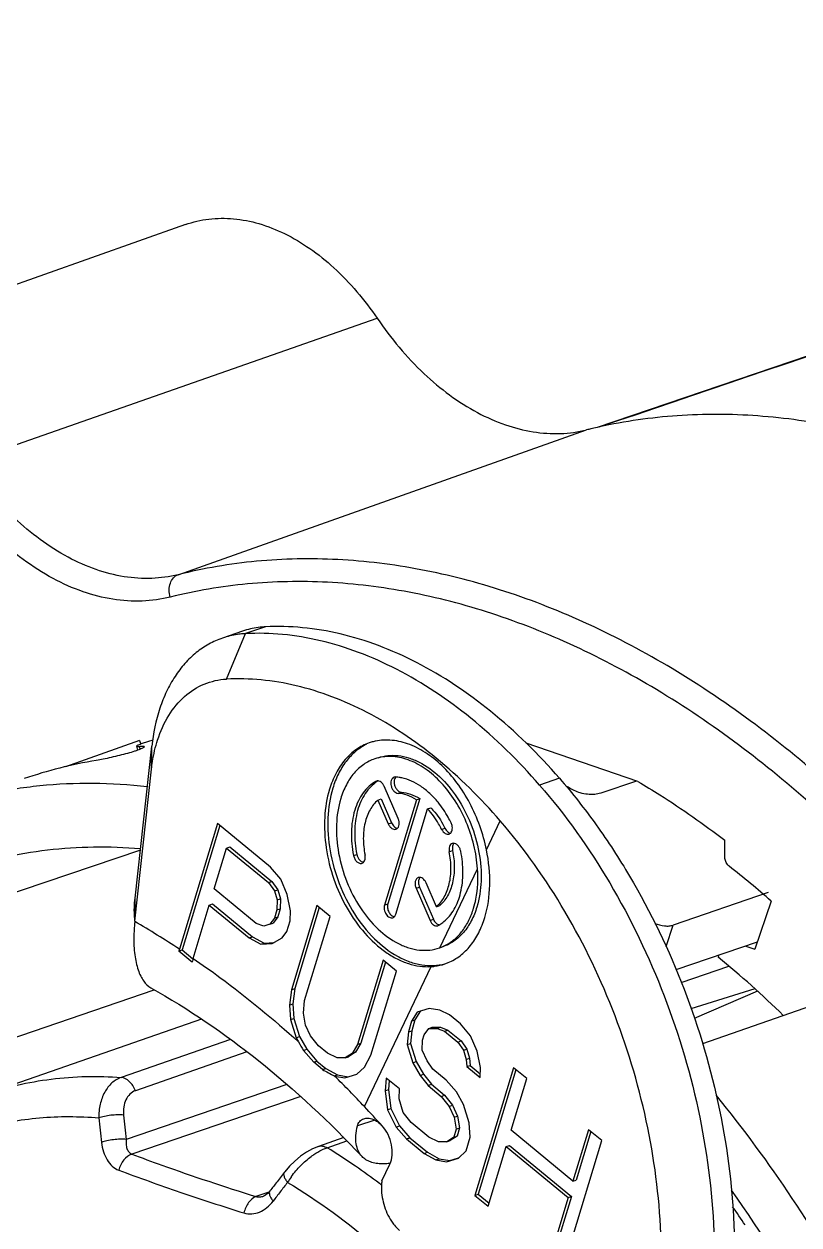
# Model space of a CAD drawing. Header units: millimetres. Extents: x 0 to 420, y -2 to 297.
# Drawn here: x 342.94 to 359.44, y 101.88 to 127.48 of the extents above; entities that cross this region are included whole.
import ezdxf

# ---------------------------------------------------------------- set-up
doc = ezdxf.new("R2010")
doc.units = ezdxf.units.MM
doc.header["$LTSCALE"] = 23.1
doc.layers.get('0').update_dxf_attribs({"linetype": 'CONTINUOUS'})
for name, color, linetype in [('AUSFORMSCHRAEGEN', 7, 'CONTINUOUS'), ('BEZUGSACHSEN', 7, 'CONTINUOUS'), ('RUNDUNGEN', 7, 'CONTINUOUS')]:
    doc.layers.add(name, color=color, linetype=linetype)

msp = doc.modelspace()

# ---------------------------------------------------------------- linework, layer by layer
at = {"color": 7, "linetype": 'CONTINUOUS'}
for p, q in [((347.58786, 114.53596), (347.1636, 114.39085)), ((345.30199, 108.84634), (345.6571, 112.08661)), ((345.29649, 108.35676), (345.6516, 111.59703)), ((345.28427, 108.56871), (345.28197, 108.431)), ((350.55855, 102.81748), (350.72832, 103.17495))]:
    msp.add_line(p, q, dxfattribs=at)
at = {"color": 9, "linetype": 'CONTINUOUS'}
for p, q in [((347.24857, 113.51555), (347.65331, 114.48475)), ((348.07757, 114.62986), (347.65331, 114.48475)), ((345.6516, 111.59703), (345.6571, 112.08661)), ((354.34213, 111.4015), (353.91787, 111.2564)), ((352.78785, 109.87467), (353.08189, 110.4938)), ((345.29649, 108.35676), (345.30199, 108.84634))]:
    msp.add_line(p, q, dxfattribs=at)
at = {"color": 3, "linetype": 'CONTINUOUS'}
for p, q in [((355.98502, 111.34293), (355.22299, 111.0823)), ((358.55956, 106.86371), (357.21456, 106.2787))]:
    msp.add_line(p, q, dxfattribs=at)
for centre, radius, start, end in [((348.15825, 112.8675), 1.76325, 107.249881, 108.873762), ((347.02334, 96.81598), 16.23118, 61.944454, 62.644513)]:
    msp.add_arc(centre, radius, start, end, dxfattribs=at)
at = {"color": 7, "linetype": 'CONTINUOUS'}
for centre, radius, start, end in [((347.75068, 112.62533), 1.86197, 92.997506, 94.817502), ((348.89452, 107.96244), 3.61957, 173.745796, 173.946478), ((351.71729, 102.67196), 1.16816, 178.314133, 180.571067)]:
    msp.add_arc(centre, radius, start, end, dxfattribs=at)
at = {"color": 9, "linetype": 'CONTINUOUS'}
msp.add_arc((336.11282, 92.42039), 18.38154, 56.547506, 60.03043, dxfattribs=at)
at = {"color": 7, "linetype": 'CONTINUOUS'}
for points, knots in [([(347.5943, 114.48072), (347.55744, 114.47761), (347.41149, 114.46091), (347.26756, 114.42639), (347.1636, 114.39085)], [0, 0, 0, 0, 0.25191064, 1, 1, 1, 1]), ([(353.91787, 111.2564), (353.47094, 111.77167), (352.53105, 112.69807), (351.18568, 113.60129), (350.07989, 114.09703), (349.26429, 114.34896), (348.45428, 114.48546), (347.91637, 114.49853), (347.65331, 114.48475)], [0, 0, 0, 0, 0.28102493, 0.5407491, 0.66257121, 0.77925958, 0.8914688, 1, 1, 1, 1]), ([(347.1636, 114.39085), (347.06325, 114.35654), (346.86666, 114.26871), (346.59646, 114.0846), (346.3536, 113.8507), (346.14162, 113.57076), (345.96313, 113.24902), (345.7686, 112.75956), (345.68708, 112.36015), (345.6571, 112.08661)], [0, 0, 0, 0, 0.10963043, 0.22116921, 0.33638052, 0.45663068, 0.58284471, 0.71553848, 1, 1, 1, 1]), ([(345.78115, 112.21656), (345.84016, 112.39984), (345.99029, 112.74029), (346.33014, 113.15942), (346.76046, 113.43526), (347.08661, 113.50706), (347.24857, 113.51555)], [0, 0, 0, 0, 0.27733474, 0.53004036, 0.7663975, 1, 1, 1, 1]), ([(353.08189, 110.4938), (352.66651, 110.97571), (351.79241, 111.84231), (350.53974, 112.68779), (349.50958, 113.15205), (348.74968, 113.38805), (347.99492, 113.51601), (347.49367, 113.52839), (347.24857, 113.51555)], [0, 0, 0, 0, 0.28113555, 0.54091848, 0.66273567, 0.77939221, 0.89154493, 1, 1, 1, 1]), ([(345.6516, 111.59703), (345.65753, 111.65111), (345.68541, 111.86043), (345.7331, 112.06733), (345.78115, 112.21656)], [0, 0, 0, 0, 0.25760477, 1, 1, 1, 1]), ([(353.91787, 111.2564), (354.47837, 110.61019), (355.49455, 109.17595), (356.64237, 106.78117), (357.39666, 104.21463), (357.61261, 102.44444), (357.63844, 101.56982)], [0, 0, 0, 0, 0.24305889, 0.49624531, 0.75137865, 1, 1, 1, 1]), ([(356.50751, 101.53988), (356.48366, 102.34757), (356.28484, 103.98232), (355.59054, 106.35335), (354.53376, 108.56742), (353.5981, 109.89491), (353.08189, 110.4938)], [0, 0, 0, 0, 0.24854515, 0.50360793, 0.75680049, 1, 1, 1, 1]), ([(357.96029, 109.52489), (357.9456, 109.53642), (357.89105, 109.59413), (357.86362, 109.67604), (357.86362, 109.73623)], [0, 0, 0, 0, 0.23681831, 1, 1, 1, 1]), ([(345.28427, 108.56871), (345.28464, 108.5915), (345.28727, 108.68422), (345.29436, 108.7768), (345.30199, 108.84634)], [0, 0, 0, 0, 0.24576257, 1, 1, 1, 1]), ([(345.29513, 108.34415), (345.29224, 108.31692), (345.28209, 108.21083), (345.2763, 108.1043), (345.27488, 108.02512)], [0, 0, 0, 0, 0.25697609, 1, 1, 1, 1]), ([(345.27488, 108.02512), (345.27255, 107.89478), (345.28247, 107.65414), (345.34054, 107.37117), (345.41531, 107.18695), (345.49512, 107.05015), (345.57712, 106.96792), (345.63816, 106.9337)], [0, 0, 0, 0, 0.32720171, 0.60251949, 0.71993911, 0.82435844, 1, 1, 1, 1]), ([(345.63815, 106.93369), (346.443, 106.4822), (348.0384, 105.38689), (349.44952, 104.06691), (350.13629, 103.33654)], [0, 0, 0, 0, 0.47929997, 1, 1, 1, 1]), ([(350.55855, 102.81748), (350.55734, 102.80841), (350.55292, 102.77149), (350.55046, 102.73435), (350.54963, 102.70633)], [0, 0, 0, 0, 0.24607842, 1, 1, 1, 1]), ([(350.54918, 102.66032), (350.55048, 102.52867), (350.59588, 102.26442), (350.71392, 102.02297), (350.79181, 101.91611)], [0, 0, 0, 0, 0.49890851, 1, 1, 1, 1]), ([(350.79181, 101.91611), (350.80249, 101.90146), (350.84529, 101.84571), (350.89386, 101.79428), (350.93307, 101.75986)], [0, 0, 0, 0, 0.25781152, 1, 1, 1, 1])]:
    msp.add_open_spline(points, degree=3, knots=knots, dxfattribs=at)
at = {"color": 3, "linetype": 'CONTINUOUS'}
for points, knots in [([(348.07757, 114.62986), (348.0398, 114.62788), (347.89037, 114.61552), (347.74243, 114.58469), (347.63537, 114.55145)], [0, 0, 0, 0, 0.25227195, 1, 1, 1, 1]), ([(354.34213, 111.4015), (353.89521, 111.91678), (352.95531, 112.84318), (351.60994, 113.7464), (350.50415, 114.24214), (349.68855, 114.49407), (348.87855, 114.63056), (348.34063, 114.64364), (348.07757, 114.62986)], [0, 0, 0, 0, 0.28102493, 0.5407491, 0.66257121, 0.77925958, 0.8914688, 1, 1, 1, 1]), ([(354.34213, 111.4015), (354.61858, 111.08278), (355.14831, 110.40805), (356.10091, 108.94108), (357.06678, 106.92578), (357.8209, 104.35989), (358.03687, 102.58956), (358.06271, 101.71493)], [0, 0, 0, 0, 0.11985233, 0.24325036, 0.49637009, 0.75143564, 1, 1, 1, 1]), ([(355.22299, 111.0823), (355.18147, 111.0681), (355.08652, 111.05231), (354.93881, 111.05568), (354.79124, 111.08356), (354.69817, 111.11809), (354.65731, 111.13986)], [0, 0, 0, 0, 0.22683445, 0.49140544, 0.76068406, 1, 1, 1, 1])]:
    msp.add_open_spline(points, degree=3, knots=knots, dxfattribs=at)
at = {"layer": 'AUSFORMSCHRAEGEN', "color": 7, "linetype": 'CONTINUOUS'}
for p, q in [((346.3731, 123.20735), (337.70848, 120.1304)), ((345.39415, 112.20718), (345.42385, 112.12866)), ((356.01418, 111.33296), (353.63194, 112.14773)), ((357.86362, 109.73623), (357.86362, 110.07961)), ((358.85357, 108.78205), (358.50536, 107.75581)), ((358.30983, 107.82269), (358.50536, 107.75581)), ((357.73174, 107.62498), (357.72458, 107.58449)), ((346.71552, 106.26144), (342.08799, 104.65455))]:
    msp.add_line(p, q, dxfattribs=at)
for centre, radius, start, end in [((345.06259, 93.1067), 20.8784, 48.659075, 51.847745), ((345.33827, 92.36358), 19.62388, 45.429113, 50.862374)]:
    msp.add_arc(centre, radius, start, end, dxfattribs=at)
msp.add_open_spline([(356.01418, 111.33296), (356.17145, 111.2397), (356.8063, 110.8498), (357.41719, 110.42117), (357.86362, 110.07961)], degree=3, knots=[0, 0, 0, 0, 0.24544482, 1, 1, 1, 1], dxfattribs=at)
at = {"layer": 'BEZUGSACHSEN', "color": 7, "linetype": 'CONTINUOUS'}
for p, q in [((350.44585, 111.34122), (350.43289, 111.3356)), ((350.90614, 110.54382), (350.60958, 111.22952)), ((350.47459, 110.93669), (350.5453, 110.96088)), ((350.47459, 110.93669), (350.6951, 110.42683)), ((350.5453, 110.96088), (350.76581, 110.45101)), ((351.29382, 110.94491), (350.6148, 108.69791)), ((351.36453, 110.96909), (350.68551, 108.72209)), ((351.29382, 110.94491), (351.36453, 110.96909)), ((350.85401, 108.50039), (351.53303, 110.74739)), ((351.53303, 110.74739), (351.60374, 110.77158)), ((347.05543, 110.43692), (346.24556, 107.75691)), ((347.10617, 110.39502), (346.30387, 107.74006)), ((348.18502, 109.50421), (347.05543, 110.43692)), ((346.98792, 109.04585), (347.25035, 109.91427)), ((347.25035, 109.91427), (347.32106, 109.93845)), ((347.25035, 109.91427), (348.14461, 109.17587)), ((347.32106, 109.93845), (348.21532, 109.20006)), ((348.40285, 109.252), (348.18502, 109.50421)), ((348.14461, 109.17587), (348.21532, 109.20006)), ((348.14461, 109.17587), (348.26831, 109.00139)), ((348.21532, 109.20006), (348.33902, 109.02557)), ((348.53863, 108.92286), (348.40285, 109.252)), ((351.71976, 108.66253), (351.49925, 109.1724)), ((347.88218, 108.30745), (346.98792, 109.04585)), ((348.26831, 109.00139), (348.33902, 109.02557)), ((348.26831, 109.00139), (348.32745, 108.80787)), ((348.33902, 109.02557), (348.39816, 108.83206)), ((348.60985, 108.5747), (348.53863, 108.92286)), ((351.28821, 109.05541), (351.58477, 108.3697)), ((351.35892, 109.07959), (351.65548, 108.39388)), ((346.53878, 107.55954), (346.88295, 108.69848)), ((346.88295, 108.69848), (346.95366, 108.72267)), ((346.88295, 108.69848), (347.73014, 107.99895)), ((346.95366, 108.72267), (347.80085, 108.02313)), ((348.32203, 108.59533), (348.26955, 108.42164)), ((348.32745, 108.80787), (348.32203, 108.59533)), ((348.32203, 108.59533), (348.39274, 108.61951)), ((348.32745, 108.80787), (348.39816, 108.83206)), ((348.39274, 108.61951), (348.34026, 108.44583)), ((348.39816, 108.83206), (348.39274, 108.61951)), ((349.17341, 108.68808), (348.63106, 106.89335)), ((349.22415, 108.64619), (348.70177, 106.91754)), ((349.4558, 108.45491), (349.17341, 108.68808)), ((351.71976, 108.66253), (351.79047, 108.68672)), ((348.26955, 108.42164), (348.17, 108.28682)), ((348.34026, 108.44583), (348.24071, 108.31101)), ((348.26955, 108.42164), (348.34026, 108.44583)), ((348.53445, 108.13057), (348.60443, 108.36215)), ((348.60443, 108.36215), (348.60985, 108.5747)), ((348.91345, 106.66018), (349.4558, 108.45491)), ((348.04087, 108.24876), (347.88218, 108.30745)), ((348.17, 108.28682), (348.04087, 108.24876)), ((348.17, 108.28682), (348.24071, 108.31101)), ((348.4349, 107.99575), (348.53445, 108.13057)), ((351.7485, 108.258), (351.76146, 108.26362)), ((347.73014, 107.99895), (347.80085, 108.02313)), ((347.73014, 107.99895), (347.98297, 107.86253)), ((347.80085, 108.02313), (348.05368, 107.88671)), ((347.98297, 107.86253), (348.05368, 107.88671)), ((347.98297, 107.86253), (348.22372, 107.88076)), ((348.05368, 107.88671), (348.26389, 107.90263)), ((348.22372, 107.88076), (348.4349, 107.99575)), ((346.23354, 107.71601), (346.30387, 107.74006)), ((346.4925, 107.50319), (346.23354, 107.71601)), ((346.30387, 107.74006), (346.53217, 107.55155)), ((351.78646, 107.78428), (351.79673, 107.78781)), ((346.5169, 107.48316), (346.49251, 107.50319)), ((350.58539, 107.5222), (350.04304, 105.72747)), ((350.63613, 107.4803), (350.11375, 105.75165)), ((350.86779, 107.28902), (350.58539, 107.5222)), ((350.32544, 105.49429), (350.86779, 107.28902)), ((340.56503, 105.13073), (345.71105, 106.89077)), ((348.63106, 106.89335), (348.59065, 106.56502)), ((348.63106, 106.89335), (348.70177, 106.91754)), ((348.70177, 106.91754), (348.66136, 106.5892)), ((348.59065, 106.56502), (348.66136, 106.5892)), ((348.59065, 106.56502), (348.6148, 106.25572)), ((348.66136, 106.5892), (348.68551, 106.2799)), ((348.89054, 106.38974), (348.91345, 106.66018)), ((348.6148, 106.25572), (348.68551, 106.2799)), ((348.68551, 106.2799), (348.80379, 105.89287)), ((348.93219, 106.13833), (348.89054, 106.38974)), ((351.31011, 106.4174), (351.19307, 106.22469)), ((351.38083, 106.44159), (351.26378, 106.24887)), ((351.56836, 106.49353), (351.31011, 106.4174)), ((351.79161, 106.45386), (351.56836, 106.49353)), ((351.99737, 106.35631), (351.79161, 106.45386)), ((352.23271, 106.16199), (351.99737, 106.35631)), ((348.6148, 106.25572), (348.73308, 105.86869)), ((349.03839, 105.90595), (348.93219, 106.13833)), ((351.19307, 106.22469), (351.12309, 105.99311)), ((351.12309, 105.99311), (351.1938, 106.01729)), ((351.1938, 106.01729), (351.17088, 105.74685)), ((351.19307, 106.22469), (351.26378, 106.24887)), ((351.26378, 106.24887), (351.1938, 106.01729)), ((351.45797, 105.93361), (351.55752, 106.06843)), ((351.55752, 106.06843), (351.62823, 106.09262)), ((351.55752, 106.06843), (351.73371, 106.06763)), ((351.62823, 106.09262), (351.80442, 106.09182)), ((351.73371, 106.06763), (351.80442, 106.09182)), ((351.73371, 106.06763), (351.8924, 106.00894)), ((351.80442, 106.09182), (351.96311, 106.03312)), ((351.8924, 106.00894), (351.96311, 106.03312)), ((351.96311, 106.03312), (352.24551, 105.79995)), ((352.45054, 105.90978), (352.23271, 106.16199)), ((348.73308, 105.86869), (348.80379, 105.89287)), ((348.73308, 105.86869), (348.78327, 105.77987)), ((348.80379, 105.89287), (348.95707, 105.62163)), ((349.20916, 105.6926), (349.03839, 105.90595)), ((351.12309, 105.99311), (351.10017, 105.72267)), ((351.41756, 105.60528), (351.42298, 105.81782)), ((351.42298, 105.81782), (351.45797, 105.93361)), ((351.8924, 106.00894), (352.1748, 105.77576)), ((352.1748, 105.77576), (352.24551, 105.79995)), ((352.1748, 105.77576), (352.2985, 105.60128)), ((352.24551, 105.79995), (352.36921, 105.62546)), ((352.58632, 105.58065), (352.45054, 105.90978)), ((348.88746, 105.59782), (348.95707, 105.62163)), ((349.10686, 105.34615), (348.88746, 105.59782)), ((348.95707, 105.62163), (349.1749, 105.36942)), ((349.39743, 105.53715), (349.20916, 105.6926)), ((349.60319, 105.43959), (349.39743, 105.53715)), ((349.92599, 105.53475), (349.77938, 105.43879)), ((349.9967, 105.55894), (349.85009, 105.46298)), ((350.04304, 105.72747), (349.92599, 105.53475)), ((349.92599, 105.53475), (349.9967, 105.55894)), ((350.11375, 105.75165), (349.9967, 105.55894)), ((350.04304, 105.72747), (350.11375, 105.75165)), ((351.10017, 105.72267), (351.17088, 105.74685)), ((351.10017, 105.72267), (351.21846, 105.33564)), ((351.17088, 105.74685), (351.28917, 105.35982)), ((351.52377, 105.3729), (351.41756, 105.60528)), ((352.2985, 105.60128), (352.36921, 105.62546)), ((352.2985, 105.60128), (352.35765, 105.40776)), ((352.36921, 105.62546), (352.42836, 105.43195)), ((352.65754, 105.23248), (352.58632, 105.58065)), ((349.10686, 105.34615), (349.1749, 105.36942)), ((349.29428, 105.19041), (349.10686, 105.34615)), ((349.1749, 105.36942), (349.36317, 105.21397)), ((349.77938, 105.43879), (349.60319, 105.43959)), ((349.77938, 105.43879), (349.85009, 105.46298)), ((350.1909, 105.24368), (350.32544, 105.49429)), ((351.21846, 105.33564), (351.28917, 105.35982)), ((351.21846, 105.33564), (351.37173, 105.0644)), ((351.28917, 105.35982), (351.44244, 105.08858)), ((351.64747, 105.19842), (351.52377, 105.3729)), ((352.35765, 105.40776), (352.42836, 105.43195)), ((352.35765, 105.40776), (352.36972, 105.25311)), ((352.36972, 105.25311), (352.44043, 105.2773)), ((352.36972, 105.25311), (352.65212, 105.01993)), ((352.42836, 105.43195), (352.44043, 105.2773)), ((352.44043, 105.2773), (352.65418, 105.1008)), ((349.29428, 105.19041), (349.36317, 105.21397)), ((349.36317, 105.21397), (349.61599, 105.07755)), ((349.54529, 105.05336), (349.61599, 105.07755)), ((349.55216, 105.05214), (349.54529, 105.05336)), ((349.55216, 105.05214), (349.76854, 105.0137)), ((349.61599, 105.07755), (349.83925, 105.03789)), ((349.76854, 105.0137), (350.02678, 105.08983)), ((349.76854, 105.0137), (349.83925, 105.03789)), ((349.83925, 105.03789), (350.02588, 105.0929)), ((350.02678, 105.08983), (350.1909, 105.24368)), ((350.64948, 105.0097), (350.62657, 104.73926)), ((350.93188, 104.77652), (350.64948, 105.0097)), ((351.37173, 105.0644), (351.44244, 105.08858)), ((351.37173, 105.0644), (351.5425, 104.85105)), ((351.44244, 105.08858), (351.61321, 104.87523)), ((351.92987, 104.96524), (351.64747, 105.19842)), ((353.36229, 105.22928), (352.54002, 102.50824)), ((353.41303, 105.18738), (352.61073, 102.53242)), ((352.65212, 105.01993), (352.65754, 105.23248)), ((353.31228, 103.89611), (353.64469, 104.9961)), ((353.64469, 104.9961), (353.36229, 105.22928)), ((350.62657, 104.73926), (350.69728, 104.76344)), ((350.62657, 104.73926), (350.68029, 104.3332)), ((350.71365, 104.95671), (350.69728, 104.76344)), ((350.69728, 104.76344), (350.751, 104.35738)), ((350.92646, 104.56398), (350.93188, 104.77652)), ((351.5425, 104.85105), (351.61321, 104.87523)), ((351.5425, 104.85105), (351.8249, 104.61787)), ((351.61321, 104.87523), (351.89561, 104.64206)), ((352.1477, 104.71303), (351.92987, 104.96524)), ((351.01517, 104.2737), (350.92646, 104.56398)), ((351.8249, 104.61787), (351.89561, 104.64206)), ((351.8249, 104.61787), (351.99567, 104.40453)), ((351.89561, 104.64206), (352.06638, 104.42871)), ((352.30098, 104.44179), (352.1477, 104.71303)), ((350.68029, 104.3332), (350.751, 104.35738)), ((350.68029, 104.3332), (350.86313, 103.9652)), ((350.751, 104.35738), (350.93385, 103.98938)), ((351.18594, 104.06036), (351.01517, 104.2737)), ((351.99567, 104.40453), (352.06638, 104.42871)), ((351.99567, 104.40453), (352.10187, 104.17215)), ((352.06638, 104.42871), (352.17259, 104.19633)), ((352.41926, 104.05476), (352.30098, 104.44179)), ((350.86313, 103.9652), (350.93385, 103.98938)), ((350.93385, 103.98938), (351.15168, 103.73718)), ((351.56247, 103.74945), (351.18594, 104.06036)), ((352.10187, 104.17215), (352.17259, 104.19633)), ((352.10187, 104.17215), (352.14352, 103.92074)), ((352.17259, 104.19633), (352.21423, 103.94492)), ((352.44341, 103.74546), (352.41926, 104.05476)), ((350.86313, 103.9652), (351.08097, 103.71299)), ((351.08097, 103.71299), (351.15168, 103.73718)), ((351.08097, 103.71299), (351.4575, 103.40209)), ((351.15168, 103.73718), (351.52821, 103.42627)), ((351.76823, 103.6519), (351.56247, 103.74945)), ((352.09104, 103.74705), (351.94442, 103.6511)), ((352.16175, 103.77124), (352.01513, 103.67528)), ((352.14352, 103.92074), (352.09104, 103.74705)), ((352.09104, 103.74705), (352.16175, 103.77124)), ((352.14352, 103.92074), (352.21423, 103.94492)), ((352.21423, 103.94492), (352.16175, 103.77124)), ((352.35594, 103.45598), (352.44341, 103.74546)), ((354.63013, 102.80795), (353.31228, 103.89611)), ((354.96254, 103.90794), (354.63013, 102.80795)), ((355.01328, 103.86604), (354.70084, 102.83213)), ((355.24494, 103.67476), (354.96254, 103.90794)), ((351.94442, 103.6511), (351.76823, 103.6519)), ((351.94442, 103.6511), (352.01513, 103.67528)), ((352.19182, 103.30213), (352.35594, 103.45598)), ((352.82242, 102.27506), (353.20731, 103.54874)), ((353.20731, 103.54874), (353.27802, 103.57293)), ((353.20731, 103.54874), (354.52516, 102.46058)), ((353.27802, 103.57293), (354.59587, 102.48476)), ((354.42267, 100.95372), (355.24494, 103.67476)), ((351.4575, 103.40209), (351.52821, 103.42627)), ((351.4575, 103.40209), (351.71033, 103.26567)), ((351.52821, 103.42627), (351.78104, 103.28985)), ((351.71033, 103.26567), (351.78104, 103.28985)), ((351.71033, 103.26567), (351.93358, 103.226)), ((351.78104, 103.28985), (352.00429, 103.25019)), ((351.93358, 103.226), (352.19182, 103.30213)), ((351.93358, 103.226), (352.00429, 103.25019)), ((352.00429, 103.25019), (352.19092, 103.3052)), ((354.63013, 102.80795), (354.70084, 102.83213)), ((352.54002, 102.50824), (352.61073, 102.53242)), ((352.54002, 102.50824), (352.82242, 102.27506)), ((352.61073, 102.53242), (352.84239, 102.34114)), ((354.52516, 102.46058), (354.14027, 101.1869)), ((354.59587, 102.48476), (354.21098, 101.21108)), ((354.52516, 102.46058), (354.59587, 102.48476))]:
    msp.add_line(p, q, dxfattribs=at)
at = {"layer": 'BEZUGSACHSEN', "color": 9, "linetype": 'CONTINUOUS'}
for p, q in [((350.43289, 111.3356), (350.44621, 111.34016)), ((350.90311, 111.07927), (350.97382, 111.10346)), ((350.6951, 110.42683), (350.76581, 110.45101)), ((351.83269, 110.31171), (351.9034, 110.3359)), ((351.9944, 109.83464), (352.06511, 109.85883)), ((349.95525, 109.75503), (350.02596, 109.77921)), ((351.79673, 107.78781), (352.59681, 109.47243)), ((351.28821, 109.05541), (351.35892, 109.07959)), ((350.6148, 108.69791), (350.68551, 108.72209)), ((351.58477, 108.3697), (351.65548, 108.39388))]:
    msp.add_line(p, q, dxfattribs=at)
at = {"layer": 'BEZUGSACHSEN', "color": 7, "linetype": 'CONTINUOUS'}
for centre, radius, start, end in [((350.64824, 111.11156), 1.10336, 104.366987, 108.871147), ((350.47181, 111.26492), 0.0807, 101.814382, 108.787577), ((350.87766, 110.68617), 0.77052, 120.94107, 123.287035), ((350.65814, 110.43679), 0.27011, 14.576318, 23.343096), ((351.79171, 110.33328), 0.2689, 8.927173, 26.053529), ((349.9557, 109.7153), 0.24917, 2.155596, 11.406544), ((351.36128, 109.20898), 0.07953, 99.743285, 108.927868), ((351.60667, 109.18641), 0.2698, 193.005336, 203.323973), ((351.47928, 108.68098), 0.94792, 289.566458, 297.525786), ((348.88208, 106.96005), 2.75431, 163.183235, 164.070028), ((349.14675, 106.7712), 2.72452, 163.180753, 164.436843), ((349.06416, 106.79441), 2.63873, 164.441243, 164.86965), ((351.54747, 108.48332), 1.09882, 288.876934, 292.760849), ((365.67643, 115.3272), 19.40439, 209.473392, 210.092733), ((364.86811, 133.41649), 32.23749, 241.112143, 241.620416)]:
    msp.add_arc(centre, radius, start, end, dxfattribs=at)
for points, knots in [([(352.78785, 109.87467), (352.71758, 110.21984), (352.53841, 110.72205), (352.17336, 111.30559), (351.85314, 111.67379), (351.49807, 111.95913), (351.12219, 112.14862), (350.74099, 112.2317), (350.4903, 112.21009), (350.37447, 112.18042)], [0, 0, 0, 0, 0.28794775, 0.4281322, 0.56120679, 0.68488624, 0.7982553, 0.90225533, 1, 1, 1, 1]), ([(350.29137, 112.15561), (350.19361, 112.12219), (350.00291, 112.02471), (349.76077, 111.80115), (349.56773, 111.50913), (349.47866, 111.28488), (349.44266, 111.16576)], [0, 0, 0, 0, 0.22933314, 0.46813426, 0.72379492, 1, 1, 1, 1]), ([(350.22188, 112.12071), (350.13991, 112.07935), (349.98209, 111.97338), (349.78275, 111.75905), (349.62192, 111.49385), (349.54508, 111.29489), (349.51337, 111.18994)], [0, 0, 0, 0, 0.22945438, 0.46978816, 0.7260203, 1, 1, 1, 1]), ([(350.40787, 111.81499), (350.32424, 111.78639), (350.16111, 111.70301), (349.95399, 111.51177), (349.78885, 111.26197), (349.71266, 111.07014), (349.68187, 110.96824)], [0, 0, 0, 0, 0.22933233, 0.46813596, 0.72378987, 1, 1, 1, 1]), ([(352.59681, 109.47243), (352.58522, 109.64173), (352.53128, 109.982), (352.36972, 110.4711), (352.13504, 110.92197), (351.84035, 111.30887), (351.50138, 111.60991), (351.13583, 111.80755), (350.81747, 111.87458), (350.57641, 111.86118), (350.46246, 111.83365), (350.40787, 111.81499)], [0, 0, 0, 0, 0.14102029, 0.2847015, 0.42633917, 0.56148371, 0.68669516, 0.80029839, 0.90323409, 0.95205723, 1, 1, 1, 1]), ([(350.47859, 111.83917), (350.54558, 111.8621), (350.68721, 111.89308), (350.90863, 111.89184), (351.135, 111.8436), (351.44556, 111.71537), (351.81664, 111.44085), (352.18826, 110.98632), (352.47275, 110.43431), (352.64637, 109.83073), (352.69509, 109.22626), (352.63737, 108.83446), (352.58319, 108.65516)], [0, 0, 0, 0, 0.04765819, 0.09661347, 0.14796245, 0.2024524, 0.32172668, 0.45397013, 0.59454176, 0.73685759, 0.87393524, 1, 1, 1, 1]), ([(350.81841, 111.42405), (350.80463, 111.41935), (350.77795, 111.40046), (350.7546, 111.35477), (350.74672, 111.29821), (350.75444, 111.23682), (350.77701, 111.17738), (350.81885, 111.11491), (350.86959, 111.08127), (350.90311, 111.07927)], [0, 0, 0, 0, 0.09945784, 0.21186621, 0.34157941, 0.48419828, 0.63063301, 0.77057335, 1, 1, 1, 1]), ([(350.85716, 111.42815), (350.85357, 111.42459), (350.83947, 111.40811), (350.83057, 111.38763), (350.82631, 111.37163)], [0, 0, 0, 0, 0.23369717, 1, 1, 1, 1]), ([(350.98207, 111.41021), (350.97104, 111.41256), (350.92746, 111.42102), (350.88325, 111.4263), (350.85019, 111.42827)], [0, 0, 0, 0, 0.25392461, 1, 1, 1, 1]), ([(351.75568, 110.88833), (351.70075, 110.95573), (351.5854, 111.08012), (351.33954, 111.27886), (351.12587, 111.37963), (350.98207, 111.41021)], [0, 0, 0, 0, 0.27525763, 0.53459429, 1, 1, 1, 1]), ([(349.44266, 111.16576), (349.38435, 110.97279), (349.31769, 110.55327), (349.35366, 109.90263), (349.51647, 109.24491), (349.79468, 108.62768), (350.16812, 108.09531), (350.54811, 107.74468), (350.87528, 107.54679), (351.11933, 107.44487), (351.36364, 107.38801), (351.52672, 107.38092), (351.6057, 107.38557)], [0, 0, 0, 0, 0.1231808, 0.25667636, 0.39582971, 0.53486516, 0.66804315, 0.79074544, 0.84746344, 0.90098872, 0.95165866, 1, 1, 1, 1]), ([(349.51337, 111.18994), (349.45127, 110.98445), (349.38392, 110.53594), (349.43547, 109.84302), (349.62827, 109.14891), (349.94723, 108.50987), (350.3666, 107.97723), (350.78727, 107.64769), (351.14202, 107.48463), (351.40209, 107.41608), (351.65807, 107.39994), (351.82379, 107.42499), (351.90265, 107.44614)], [0, 0, 0, 0, 0.12536723, 0.26158296, 0.40315895, 0.54341686, 0.6759733, 0.79615432, 0.85119214, 0.90303725, 0.95231555, 1, 1, 1, 1]), ([(350.43289, 111.3356), (350.38063, 111.30663), (350.28034, 111.23423), (350.15362, 111.09222), (350.05088, 110.91874), (349.94587, 110.64386), (349.89034, 110.24688), (349.92191, 109.92098), (349.95525, 109.75503)], [0, 0, 0, 0, 0.10217037, 0.20938235, 0.32330616, 0.44497957, 0.71056903, 1, 1, 1, 1]), ([(350.45478, 111.33027), (350.40623, 111.2984), (350.31369, 111.22161), (350.19778, 111.07722), (350.10462, 110.90472), (350.01024, 110.63573), (349.96237, 110.25243), (349.99391, 109.9387), (350.02596, 109.77921)], [0, 0, 0, 0, 0.10261254, 0.21061244, 0.32528527, 0.44732454, 0.7125632, 1, 1, 1, 1]), ([(350.60958, 111.22952), (350.60165, 111.24786), (350.58245, 111.28153), (350.54424, 111.32117), (350.50064, 111.34479), (350.46912, 111.34682), (350.45528, 111.34392)], [0, 0, 0, 0, 0.29145787, 0.55933287, 0.79373008, 1, 1, 1, 1]), ([(350.82631, 111.37163), (350.82456, 111.36504), (350.81889, 111.33666), (350.81955, 111.30719), (350.82286, 111.28537)], [0, 0, 0, 0, 0.23603112, 1, 1, 1, 1]), ([(350.82286, 111.28537), (350.82637, 111.26225), (350.83979, 111.21726), (350.88157, 111.14598), (350.93684, 111.10566), (350.97382, 111.10346)], [0, 0, 0, 0, 0.28114815, 0.55445316, 1, 1, 1, 1]), ([(349.68187, 110.96824), (349.62769, 110.78895), (349.56997, 110.39715), (349.61868, 109.79268), (349.7923, 109.1891), (350.07677, 108.6371), (350.44839, 108.18255), (350.8195, 107.9081), (351.13002, 107.77978), (351.35643, 107.73157), (351.57785, 107.73035), (351.7195, 107.76133), (351.78647, 107.78423)], [0, 0, 0, 0, 0.12606452, 0.26314123, 0.40545509, 0.54602718, 0.67826918, 0.79754301, 0.85203324, 0.90337496, 0.95235811, 1, 1, 1, 1]), ([(350.47459, 110.93669), (350.40678, 110.87921), (350.28779, 110.72681), (350.18509, 110.44186), (350.15184, 110.11137), (350.17651, 109.88124), (350.19995, 109.76458)], [0, 0, 0, 0, 0.21248549, 0.45083092, 0.71555543, 1, 1, 1, 1]), ([(351.29382, 110.94491), (351.23257, 110.9834), (351.10716, 111.04587), (350.96946, 111.07532), (350.90311, 111.07927)], [0, 0, 0, 0, 0.52121379, 1, 1, 1, 1]), ([(350.97382, 111.10346), (351.04017, 111.09951), (351.17787, 111.07006), (351.30328, 111.00759), (351.36453, 110.96909)], [0, 0, 0, 0, 0.47878621, 1, 1, 1, 1]), ([(352.03328, 110.45138), (352.01389, 110.49099), (351.93375, 110.64405), (351.83696, 110.78859), (351.75568, 110.88833)], [0, 0, 0, 0, 0.25526694, 1, 1, 1, 1]), ([(351.83269, 110.31171), (351.81263, 110.35269), (351.7294, 110.50849), (351.62367, 110.65278), (351.53303, 110.74739)], [0, 0, 0, 0, 0.25827796, 1, 1, 1, 1]), ([(351.60374, 110.77158), (351.63321, 110.74082), (351.74984, 110.60796), (351.84446, 110.45631), (351.9034, 110.3359)], [0, 0, 0, 0, 0.24110767, 1, 1, 1, 1]), ([(350.6951, 110.42683), (350.70348, 110.40744), (350.72396, 110.37206), (350.765, 110.33132), (350.81191, 110.30901), (350.84497, 110.31025), (350.85886, 110.31501)], [0, 0, 0, 0, 0.29446731, 0.56296518, 0.7951647, 1, 1, 1, 1]), ([(350.76581, 110.45101), (350.77245, 110.43565), (350.78839, 110.40689), (350.82634, 110.36166), (350.86609, 110.33856), (350.8925, 110.3355)], [0, 0, 0, 0, 0.28297179, 0.55044439, 1, 1, 1, 1]), ([(350.85886, 110.31501), (350.87282, 110.3198), (350.89986, 110.33912), (350.92319, 110.38581), (350.93064, 110.44347), (350.92492, 110.48418), (350.91955, 110.50477)], [0, 0, 0, 0, 0.20458802, 0.43685278, 0.70494733, 1, 1, 1, 1]), ([(351.99124, 110.21123), (352.00374, 110.21552), (352.02803, 110.23173), (352.05131, 110.27117), (352.06189, 110.32083), (352.06022, 110.35661), (352.05735, 110.375)], [0, 0, 0, 0, 0.20858789, 0.44085084, 0.70617915, 1, 1, 1, 1]), ([(351.83269, 110.31171), (351.84143, 110.29385), (351.86207, 110.26147), (351.90206, 110.22462), (351.94691, 110.20506), (351.97802, 110.20671), (351.99124, 110.21123)], [0, 0, 0, 0, 0.29416282, 0.56136666, 0.79341003, 1, 1, 1, 1]), ([(351.9034, 110.3359), (351.91012, 110.32217), (351.93736, 110.27661), (351.98447, 110.23745), (352.02246, 110.23202)], [0, 0, 0, 0, 0.28490866, 1, 1, 1, 1]), ([(352.06511, 109.85883), (352.08853, 109.74224), (352.11301, 109.51212), (352.08015, 109.18153), (351.97705, 108.89667), (351.85824, 108.74417), (351.79047, 108.68672)], [0, 0, 0, 0, 0.28427289, 0.54919051, 0.78761211, 1, 1, 1, 1]), ([(352.05849, 110.00973), (352.04535, 110.00524), (352.0199, 109.98767), (351.99643, 109.94514), (351.98721, 109.89196), (351.99051, 109.854), (351.9944, 109.83464)], [0, 0, 0, 0, 0.20680863, 0.43884695, 0.70589842, 1, 1, 1, 1]), ([(352.09578, 110.01229), (352.08988, 110.00618), (352.06717, 109.9752), (352.06005, 109.93517), (352.06024, 109.90563)], [0, 0, 0, 0, 0.22329728, 1, 1, 1, 1]), ([(352.06024, 109.90563), (352.06026, 109.90176), (352.06076, 109.88607), (352.06278, 109.87043), (352.06511, 109.85883)], [0, 0, 0, 0, 0.24643879, 1, 1, 1, 1]), ([(352.23909, 109.8442), (352.23448, 109.86714), (352.21946, 109.91109), (352.1826, 109.96645), (352.13587, 110.00463), (352.09859, 110.01466), (352.08167, 110.014)], [0, 0, 0, 0, 0.28317621, 0.55473933, 0.79511218, 1, 1, 1, 1]), ([(352.75169, 108.43346), (352.8187, 108.65522), (352.88632, 109.14139), (352.83821, 109.62728), (352.78785, 109.87467)], [0, 0, 0, 0, 0.47851337, 1, 1, 1, 1]), ([(349.95525, 109.75503), (349.96043, 109.72926), (349.97793, 109.6805), (350.01553, 109.62938), (350.05245, 109.60124), (350.08066, 109.58826), (350.1091, 109.5837), (350.12747, 109.58663), (350.13585, 109.58949)], [0, 0, 0, 0, 0.29001235, 0.56322373, 0.68645357, 0.7990664, 0.90229136, 1, 1, 1, 1]), ([(350.02596, 109.77921), (350.03022, 109.75802), (350.04402, 109.71704), (350.08419, 109.65148), (350.13423, 109.61455), (350.16857, 109.61009)], [0, 0, 0, 0, 0.27991637, 0.55156446, 1, 1, 1, 1]), ([(350.13585, 109.58949), (350.14675, 109.59321), (350.1679, 109.60635), (350.19045, 109.63808), (350.20344, 109.67895), (350.20527, 109.70899), (350.20469, 109.72468)], [0, 0, 0, 0, 0.21371389, 0.44652884, 0.70866932, 1, 1, 1, 1]), ([(351.71976, 108.66253), (351.78756, 108.72001), (351.90656, 108.87242), (352.00926, 109.15736), (352.04251, 109.48785), (352.01784, 109.71798), (351.9944, 109.83464)], [0, 0, 0, 0, 0.21248549, 0.45083092, 0.71555543, 1, 1, 1, 1]), ([(351.88052, 108.34492), (351.92347, 108.38031), (352.0045, 108.46205), (352.10447, 108.60837), (352.18411, 108.77797), (352.2632, 109.03696), (352.30062, 109.39921), (352.26919, 109.69442), (352.23909, 109.8442)], [0, 0, 0, 0, 0.10362259, 0.21276439, 0.32846506, 0.45113385, 0.7155561, 1, 1, 1, 1]), ([(352.51248, 108.63098), (352.53184, 108.69506), (352.59909, 108.9701), (352.61156, 109.2571), (352.59681, 109.47243)], [0, 0, 0, 0, 0.23672312, 1, 1, 1, 1]), ([(351.33548, 109.28421), (351.32748, 109.28146), (351.31187, 109.27311), (351.28543, 109.24595), (351.26582, 109.19531), (351.26513, 109.12586), (351.27825, 109.07843), (351.28821, 109.05541)], [0, 0, 0, 0, 0.09849883, 0.20211349, 0.4357537, 0.70799391, 1, 1, 1, 1]), ([(351.37459, 109.28857), (351.3563, 109.27054), (351.33262, 109.21431), (351.33674, 109.15615), (351.34379, 109.1257)], [0, 0, 0, 0, 0.45104171, 1, 1, 1, 1]), ([(351.49925, 109.1724), (351.49146, 109.19041), (351.47261, 109.22356), (351.43525, 109.2629), (351.39257, 109.28676), (351.36159, 109.28973), (351.34782, 109.28736)], [0, 0, 0, 0, 0.29039928, 0.55835573, 0.79338484, 1, 1, 1, 1]), ([(350.6148, 108.69791), (350.60531, 108.66649), (350.60507, 108.59549), (350.63695, 108.51473), (350.67961, 108.46249), (350.71609, 108.43547), (350.7551, 108.4225), (350.78125, 108.42494), (350.79266, 108.42884)], [0, 0, 0, 0, 0.26255432, 0.54515749, 0.67795684, 0.79775226, 0.9035927, 1, 1, 1, 1]), ([(350.68551, 108.72209), (350.67735, 108.69507), (350.67494, 108.63414), (350.69732, 108.56219), (350.72937, 108.51114), (350.76541, 108.47212), (350.80121, 108.45263), (350.82502, 108.44947)], [0, 0, 0, 0, 0.25175822, 0.52630454, 0.660297, 0.78577296, 1, 1, 1, 1]), ([(352.58319, 108.65516), (352.55241, 108.55329), (352.47617, 108.36148), (352.31109, 108.11165), (352.10395, 107.92037), (351.9408, 107.83705), (351.85718, 107.80842)], [0, 0, 0, 0, 0.27613648, 0.53188344, 0.77066743, 1, 1, 1, 1]), ([(351.91735, 107.84037), (351.98623, 107.87624), (352.11865, 107.96732), (352.28582, 108.14966), (352.42101, 108.37416), (352.48568, 108.54231), (352.51248, 108.63098)], [0, 0, 0, 0, 0.22961157, 0.47006878, 0.72611806, 1, 1, 1, 1]), ([(350.79266, 108.42884), (350.80246, 108.4322), (350.82159, 108.44336), (350.83523, 108.46058), (350.84092, 108.4702)], [0, 0, 0, 0, 0.48124891, 1, 1, 1, 1]), ([(350.84092, 108.4702), (350.84227, 108.47249), (350.84755, 108.48212), (350.8516, 108.49242), (350.85401, 108.50039)], [0, 0, 0, 0, 0.2421802, 1, 1, 1, 1]), ([(351.58477, 108.3697), (351.59315, 108.35031), (351.61361, 108.31492), (351.65466, 108.27423), (351.70155, 108.25182), (351.73461, 108.25316), (351.74853, 108.2579)], [0, 0, 0, 0, 0.29451419, 0.56276377, 0.79497412, 1, 1, 1, 1]), ([(351.65548, 108.39388), (351.66225, 108.37823), (351.67854, 108.34898), (351.71729, 108.30327), (351.75819, 108.28035), (351.785, 108.27812)], [0, 0, 0, 0, 0.2840099, 0.55184559, 1, 1, 1, 1]), ([(351.76146, 108.26362), (351.77187, 108.26939), (351.81337, 108.2937), (351.85258, 108.32191), (351.88052, 108.34492)], [0, 0, 0, 0, 0.24739334, 1, 1, 1, 1]), ([(351.97258, 107.47007), (352.06262, 107.50784), (352.23705, 107.61037), (352.45773, 107.83012), (352.63478, 108.10928), (352.71777, 108.32123), (352.75169, 108.43346)], [0, 0, 0, 0, 0.22924439, 0.46882296, 0.72470496, 1, 1, 1, 1]), ([(351.6057, 107.38557), (351.63117, 107.38707), (351.73191, 107.39632), (351.83142, 107.41914), (351.90298, 107.4436)], [0, 0, 0, 0, 0.25230919, 1, 1, 1, 1])]:
    msp.add_open_spline(points, degree=3, knots=knots, dxfattribs=at)
for points in [[(350.85019, 111.42827), (350.83952, 111.42891), (350.82852, 111.4275), (350.81841, 111.42405)], [(352.08167, 110.014), (352.07382, 110.01369), (352.06593, 110.01227), (352.05849, 110.00973)]]:
    msp.add_open_spline(points, degree=3, dxfattribs=at)
at = {"layer": 'BEZUGSACHSEN', "color": 9, "linetype": 'CONTINUOUS'}
msp.add_open_spline([(346.53878, 107.55954), (346.73154, 107.42724), (347.50941, 106.87266), (348.24836, 106.26393), (348.78327, 105.77987)], degree=3, knots=[0, 0, 0, 0, 0.2447544, 1, 1, 1, 1], dxfattribs=at)
at = {"layer": 'RUNDUNGEN', "color": 7, "linetype": 'CONTINUOUS'}
for p, q in [((380.46154, 127.48383), (355.14215, 118.88146)), ((345.39415, 112.20718), (343.81788, 111.64744)), ((345.33077, 112.08346), (345.35342, 111.99875)), ((345.41373, 109.86599), (342.20821, 108.78631)), ((358.55671, 107.90713), (356.82434, 107.31463)), ((358.50413, 106.91494), (357.14235, 106.48662)), ((360.8092, 106.93492), (357.39067, 105.74169)), ((349.74724, 103.73813), (349.2064, 103.55155)), ((348.47901, 102.99744), (348.3258, 102.79915)), ((348.03992, 102.49162), (348.04048, 102.49181)), ((348.17353, 102.60085), (348.1735, 102.60081))]:
    msp.add_line(p, q, dxfattribs=at)
at = {"layer": 'RUNDUNGEN', "color": 9, "linetype": 'CONTINUOUS'}
for p, q in [((341.72673, 118.14957), (350.45908, 121.20981)), ((346.2169, 115.74229), (354.92119, 118.82933)), ((345.41007, 112.0205), (345.3939, 112.08199)), ((356.61476, 107.81134), (356.76745, 108.27045)), ((350.1878, 104.40007), (351.6057, 107.38557)), ((356.93654, 107.04869), (357.95056, 107.39559)), ((347.33164, 105.83064), (345.00608, 105.02242)), ((347.68385, 105.56505), (345.30789, 104.73934)), ((348.53222, 104.87045), (345.11306, 103.70103)), ((348.8295, 104.61663), (345.23243, 103.38636)), ((350.40561, 104.11272), (350.038, 103.98699)), ((349.2064, 103.55155), (349.2075, 103.55192)), ((349.39174, 103.52244), (349.81481, 103.66838)), ((348.15325, 102.57725), (347.87568, 102.48232))]:
    msp.add_line(p, q, dxfattribs=at)
at = {"layer": 'RUNDUNGEN', "color": 3, "linetype": 'CONTINUOUS'}
for p, q in [((345.6765, 112.21616), (345.45378, 112.13998)), ((358.79175, 108.9628), (356.76745, 108.27045))]:
    msp.add_line(p, q, dxfattribs=at)
at = {"layer": 'RUNDUNGEN', "color": 7, "linetype": 'CONTINUOUS'}
for points in [[(349.20751, 103.55189), (349.07759, 103.49754), (348.95089, 103.42668), (348.82583, 103.34007), (348.7052, 103.24012), (348.59213, 103.12954), (348.49007, 103.01155), (348.47891, 102.99731)], [(348.1735, 102.60081), (348.16543, 102.59055), (348.12758, 102.54924), (348.08992, 102.51812), (348.05642, 102.49837), (348.04049, 102.49182)]]:
    msp.add_lwpolyline(points, dxfattribs=at)
for centre, radius, start, end in [((357.58452, 108.036), 11.11708, 103.384624, 103.861274), ((357.58791, 108.02173), 11.13174, 102.692042, 103.384558), ((357.59882, 107.9733), 11.18138, 102.433063, 102.692088), ((414.31003, 51.97596), 83.28815, 142.3953693, 142.5673625)]:
    msp.add_arc(centre, radius, start, end, dxfattribs=at)
at = {"layer": 'RUNDUNGEN', "color": 3, "linetype": 'CONTINUOUS'}
msp.add_arc((346.07389, 102.20494), 9.70916, 99.478745, 108.85847, dxfattribs=at)
at = {"layer": 'RUNDUNGEN', "color": 9, "linetype": 'CONTINUOUS'}
for centre, radius, start, end in [((331.98161, 87.28865), 24.98531, 43.224514, 45.312857), ((331.32556, 86.66593), 25.88984, 41.991881, 43.2344), ((396.16139, 109.42236), 51.89988, 185.820103, 186.400212), ((396.20974, 109.43263), 51.41713, 185.820103, 186.400212), ((342.62526, 92.43087), 12.99262, 55.443429, 58.614504), ((361.28256, 146.57335), 46.4906, 249.436185, 251.142148), ((342.11752, 91.68403), 13.89569, 52.851545, 55.465952), ((415.14152, 51.17503), 84.25034, 142.2241789, 142.3963203), ((350.16469, 101.78619), 1.89935, 144.150209, 148.288556), ((350.26094, 101.71898), 2.01672, 143.817261, 144.203866), ((341.81577, 91.27803), 14.40153, 52.62559, 52.870076), ((363.05577, 151.71799), 51.93223, 251.125409, 252.709656), ((414.67758, 51.53236), 83.66474, 142.3963206, 142.5673631), ((335.12013, 86.38871), 27.87518, 33.75188, 34.720695)]:
    msp.add_arc(centre, radius, start, end, dxfattribs=at)
msp.add_open_spline([(355.19127, 118.89241), (363.61482, 121.75585), (372.03931, 124.6165), (380.46476, 127.47436)], degree=3, dxfattribs=at)
at = {"layer": 'RUNDUNGEN', "color": 7, "linetype": 'CONTINUOUS'}
for points, knots in [([(346.3731, 123.20734), (346.53435, 123.26459), (346.87524, 123.34392), (347.40936, 123.34832), (347.95627, 123.24033), (348.50352, 123.02368), (349.03983, 122.70402), (349.74184, 122.1374), (350.19297, 121.60066), (350.45908, 121.20981)], [0, 0, 0, 0, 0.10529558, 0.21327363, 0.32633994, 0.44619355, 0.57372381, 0.70903114, 1, 1, 1, 1]), ([(350.45908, 121.20981), (350.74973, 120.78292), (351.38483, 120.0188), (352.35761, 119.28843), (353.17233, 118.92585), (353.76934, 118.77176), (354.35713, 118.7323), (354.73879, 118.78432), (354.92119, 118.82933)], [0, 0, 0, 0, 0.28904514, 0.55157462, 0.67223867, 0.78622873, 0.89485354, 1, 1, 1, 1]), ([(368.97256, 114.17891), (368.43875, 114.66039), (367.35302, 115.56364), (365.63929, 116.73674), (363.88858, 117.69233), (362.11809, 118.42079), (360.34501, 118.91384), (358.58683, 119.16576), (356.8619, 119.17307), (355.73761, 119.01293), (355.19127, 118.89241)], [0, 0, 0, 0, 0.14263297, 0.27980165, 0.41143117, 0.53764607, 0.65883741, 0.77565166, 0.88899195, 1, 1, 1, 1]), ([(345.41621, 109.89468), (345.0839, 109.92304), (344.42193, 109.94753), (343.43744, 109.88385), (342.47672, 109.71966), (341.85444, 109.54352), (341.55017, 109.43946)], [0, 0, 0, 0, 0.25528899, 0.50608047, 0.75384719, 1, 1, 1, 1]), ([(350.1363, 103.33657), (350.10336, 103.37163), (350.04715, 103.45735), (350.00488, 103.61346), (350.00139, 103.79442), (350.02242, 103.92075), (350.038, 103.98699)], [0, 0, 0, 0, 0.21119956, 0.44049292, 0.70123118, 1, 1, 1, 1]), ([(350.038, 103.98699), (350.04632, 104.02236), (350.06982, 104.07372), (350.12363, 104.12161), (350.15544, 104.13721), (350.17208, 104.1429)], [0, 0, 0, 0, 0.50974168, 0.75320065, 1, 1, 1, 1]), ([(350.17208, 104.1429), (350.20135, 104.15292), (350.26879, 104.16026), (350.37274, 104.13503), (350.47678, 104.07628), (350.53863, 104.01941), (350.56791, 103.98688)], [0, 0, 0, 0, 0.20736868, 0.44162476, 0.70663543, 1, 1, 1, 1]), ([(350.72832, 103.17495), (350.75632, 103.23391), (350.78833, 103.3725), (350.77254, 103.58971), (350.70058, 103.80409), (350.61725, 103.93208), (350.56791, 103.98688)], [0, 0, 0, 0, 0.22567935, 0.47978914, 0.74503689, 1, 1, 1, 1]), ([(350.57012, 103.17939), (350.52546, 103.17945), (350.44013, 103.18519), (350.32052, 103.2144), (350.21753, 103.26377), (350.16064, 103.31066), (350.1363, 103.33657)], [0, 0, 0, 0, 0.28275778, 0.53891869, 0.77496749, 1, 1, 1, 1]), ([(350.7339, 103.19121), (350.71977, 103.18925), (350.66542, 103.18257), (350.61061, 103.17934), (350.57012, 103.17939)], [0, 0, 0, 0, 0.2605666, 1, 1, 1, 1])]:
    msp.add_open_spline(points, degree=3, knots=knots, dxfattribs=at)
at = {"layer": 'RUNDUNGEN', "color": 9, "linetype": 'CONTINUOUS'}
for points, knots in [([(346.2169, 115.74229), (346.03334, 115.69636), (345.64903, 115.64293), (345.05686, 115.68213), (344.45533, 115.8376), (343.63452, 116.20445), (342.65542, 116.94403), (342.01796, 117.71753), (341.72673, 118.14957)], [0, 0, 0, 0, 0.10504664, 0.21356264, 0.32748964, 0.4481277, 0.71074002, 1, 1, 1, 1]), ([(346.05166, 115.26371), (345.85593, 115.21475), (345.44612, 115.15779), (344.81461, 115.19968), (344.17309, 115.36554), (343.29758, 115.75688), (342.25312, 116.54572), (341.57295, 117.37068), (341.26214, 117.83147)], [0, 0, 0, 0, 0.10501387, 0.21350913, 0.32742723, 0.44806653, 0.71070387, 1, 1, 1, 1]), ([(360.16853, 111.18779), (359.1087, 112.13881), (357.42509, 113.41191), (355.00812, 114.70189), (353.21246, 115.41495), (351.41635, 115.8843), (349.63788, 116.10438), (347.89652, 116.07158), (346.76545, 115.87956), (346.2169, 115.74229)], [0, 0, 0, 0, 0.27990978, 0.41155406, 0.5377077, 0.65878926, 0.77550017, 0.88884661, 1, 1, 1, 1]), ([(346.05166, 115.26371), (346.03681, 115.31306), (346.02155, 115.41392), (346.04315, 115.55897), (346.10784, 115.67843), (346.17952, 115.72902), (346.2169, 115.74229)], [0, 0, 0, 0, 0.28015344, 0.54539955, 0.78441843, 1, 1, 1, 1]), ([(359.77911, 110.78239), (358.73631, 111.71813), (357.07975, 112.97077), (354.70161, 114.24002), (352.93481, 114.94163), (351.16756, 115.40343), (349.41767, 115.61998), (347.70429, 115.58771), (346.59139, 115.39877), (346.05166, 115.26371)], [0, 0, 0, 0, 0.27990974, 0.411554, 0.53770768, 0.65878923, 0.7755002, 0.88884664, 1, 1, 1, 1]), ([(341.07507, 110.14501), (340.64736, 109.96313), (339.81039, 109.5312), (338.64861, 108.70025), (337.58464, 107.69104), (336.62892, 106.5146), (335.78984, 105.18267), (334.81791, 103.17773), (333.95284, 100.342), (333.49436, 96.63826), (333.60594, 92.69975), (334.28222, 88.67332), (335.4971, 84.70847), (337.20512, 80.95342), (339.34273, 77.54855), (341.83208, 74.62077), (344.58224, 72.28008), (347.06415, 70.86484), (349.07578, 70.13226), (350.55189, 69.78806), (352.01081, 69.64231), (353.43834, 69.69738), (354.81956, 69.95311), (355.69989, 70.25591), (356.12458, 70.43803)], [0, 0, 0, 0, 0.02485823, 0.05016221, 0.0761539, 0.10305438, 0.13102208, 0.16015911, 0.22201969, 0.2885462, 0.35895012, 0.43201595, 0.50626768, 0.58011975, 0.6520229, 0.72061213, 0.78486421, 0.84427303, 0.87223732, 0.8991353, 0.92512643, 0.95042348, 0.97528496, 1, 1, 1, 1]), ([(355.51338, 71.94903), (355.11636, 71.81119), (354.29631, 71.59201), (353.02123, 71.44309), (351.71053, 71.4738), (350.37733, 71.68343), (349.03406, 72.06937), (347.21078, 72.82804), (344.97556, 74.21508), (342.51202, 76.43892), (340.29552, 79.17357), (338.40496, 82.3193), (336.90742, 85.76219), (335.85709, 89.37724), (335.29222, 93.03325), (335.23404, 96.59841), (335.68577, 99.9437), (336.49397, 102.50064), (337.38961, 104.30729), (338.15916, 105.50775), (339.03257, 106.56841), (340.0024, 107.47898), (341.05939, 108.22982), (341.81975, 108.62113), (342.20821, 108.78631)], [0, 0, 0, 0, 0.02466787, 0.04961422, 0.07510703, 0.10137841, 0.1286129, 0.1569418, 0.21707656, 0.28192371, 0.35089452, 0.42293602, 0.49669303, 0.57065471, 0.64329217, 0.71319525, 0.77921594, 0.84062522, 0.8695701, 0.89737248, 0.92413475, 0.95001325, 0.97522369, 1, 1, 1, 1]), ([(342.08799, 104.65455), (342.54817, 104.81434), (343.51627, 105.03909), (344.509, 105.05932), (345.00608, 105.02242)], [0, 0, 0, 0, 0.49425825, 1, 1, 1, 1]), ([(345.00608, 105.02242), (344.93323, 104.99709), (344.79205, 104.91067), (344.63825, 104.70591), (344.54551, 104.4468), (344.52765, 104.25699), (344.52905, 104.15944)], [0, 0, 0, 0, 0.22096451, 0.45957401, 0.72050215, 1, 1, 1, 1]), ([(345.30789, 104.73934), (345.29332, 104.77753), (345.25704, 104.8492), (345.1675, 104.96086), (345.07002, 105.01765), (345.00609, 105.02235)], [0, 0, 0, 0, 0.28483514, 0.55329454, 1, 1, 1, 1]), ([(345.30789, 104.73934), (345.26431, 104.72418), (345.18061, 104.67186), (345.09541, 104.54585), (345.05243, 104.38894), (345.05177, 104.27623), (345.05765, 104.21866)], [0, 0, 0, 0, 0.2233072, 0.46053074, 0.7199226, 1, 1, 1, 1]), ([(356.12823, 69.87696), (356.72663, 70.07383), (357.8989, 70.59294), (359.49554, 71.7123), (360.91045, 73.15257), (362.11998, 74.88558), (363.1061, 76.88026), (363.85417, 79.10235), (364.35311, 81.51456), (364.59545, 84.07665), (364.57766, 86.7459), (364.30033, 89.47767), (363.76821, 92.22624), (362.99042, 94.9453), (361.9797, 97.58977), (360.36346, 100.91745), (358.83432, 103.23055), (357.6852, 104.63451)], [0, 0, 0, 0, 0.04765881, 0.09625874, 0.14668467, 0.19961449, 0.25547848, 0.31445959, 0.37651803, 0.44142525, 0.50879999, 0.57814216, 0.64886456, 0.72032221, 0.79184054, 0.86274302, 1, 1, 1, 1]), ([(345.05765, 104.21866), (345.0153, 104.22314), (344.92466, 104.22567), (344.78718, 104.21659), (344.65288, 104.19538), (344.56745, 104.17314), (344.52905, 104.15944)], [0, 0, 0, 0, 0.23873016, 0.50687624, 0.77141565, 1, 1, 1, 1]), ([(339.83039, 102.85667), (340.16456, 103.10308), (340.87325, 103.53586), (342.03653, 103.97814), (343.26851, 104.19858), (344.10828, 104.19579), (344.52905, 104.15944)], [0, 0, 0, 0, 0.25013414, 0.49707641, 0.74556579, 1, 1, 1, 1]), ([(345.11306, 103.70103), (345.07073, 103.70486), (344.98017, 103.70616), (344.84288, 103.69563), (344.70874, 103.67337), (344.62339, 103.65073), (344.58498, 103.63695)], [0, 0, 0, 0, 0.23834517, 0.5064625, 0.77119175, 1, 1, 1, 1]), ([(344.58498, 103.63695), (344.59257, 103.56922), (344.619, 103.43919), (344.69566, 103.26371), (344.80604, 103.12485), (344.90282, 103.06382), (344.95272, 103.04506)], [0, 0, 0, 0, 0.28029339, 0.5417659, 0.78071637, 1, 1, 1, 1]), ([(345.11306, 103.70103), (345.10923, 103.66738), (345.10695, 103.60194), (345.12333, 103.50926), (345.16283, 103.43115), (345.20813, 103.39639), (345.23243, 103.38636)], [0, 0, 0, 0, 0.28332981, 0.54413551, 0.78006066, 1, 1, 1, 1]), ([(349.05548, 103.33764), (349.07422, 103.3515), (349.14678, 103.40299), (349.22374, 103.44848), (349.28286, 103.47709)], [0, 0, 0, 0, 0.26194643, 1, 1, 1, 1]), ([(349.20749, 103.55195), (349.23599, 103.56157), (349.30259, 103.56535), (349.36301, 103.53999), (349.39174, 103.52244)], [0, 0, 0, 0, 0.4718148, 1, 1, 1, 1]), ([(349.28286, 103.47709), (349.29204, 103.48153), (349.32766, 103.49819), (349.3642, 103.51293), (349.39174, 103.52244)], [0, 0, 0, 0, 0.25927476, 1, 1, 1, 1]), ([(345.23243, 103.38636), (345.16505, 103.36536), (345.0722, 103.29094), (344.99121, 103.16228), (344.96265, 103.08501), (344.95272, 103.04506)], [0, 0, 0, 0, 0.46423688, 0.72922316, 1, 1, 1, 1]), ([(345.23243, 103.38636), (345.44438, 103.30682), (346.31879, 102.98634), (347.20273, 102.69206), (347.87568, 102.48232)], [0, 0, 0, 0, 0.24309466, 1, 1, 1, 1]), ([(348.63316, 102.90957), (348.69316, 102.9916), (348.82405, 103.14515), (348.97562, 103.27851), (349.05548, 103.33764)], [0, 0, 0, 0, 0.50561372, 1, 1, 1, 1]), ([(348.47893, 102.9973), (348.47093, 102.98704), (348.46222, 102.95619), (348.47383, 102.90452), (348.50336, 102.84533), (348.53205, 102.80541), (348.54891, 102.78456)], [0, 0, 0, 0, 0.16493701, 0.37893408, 0.65983077, 1, 1, 1, 1]), ([(348.54891, 102.78456), (349.21459, 102.38673), (350.51453, 101.42881), (352.25589, 99.65108), (353.80543, 97.53923), (355.11204, 95.16343), (356.13306, 92.60203), (356.83458, 89.93999), (357.19322, 87.2654), (357.19677, 84.66639), (356.84375, 82.22771), (356.14383, 80.02948), (355.26871, 78.42778), (354.41503, 77.35315), (353.71816, 76.66518), (352.95908, 76.08721), (352.1442, 75.62467), (351.28083, 75.28183), (350.37679, 75.06207), (349.44017, 74.96707), (348.14144, 75.00794), (347.16928, 75.22897), (346.53898, 75.44454)], [0, 0, 0, 0, 0.06206406, 0.12845548, 0.19846613, 0.27103663, 0.34487802, 0.41859338, 0.49080407, 0.56025696, 0.62594096, 0.68721925, 0.74397208, 0.77083588, 0.79683055, 0.82213622, 0.84697179, 0.87158585, 0.89624064, 0.92119352, 0.94668806, 1, 1, 1, 1]), ([(347.87568, 102.48232), (347.81238, 102.45856), (347.72824, 102.37963), (347.65562, 102.25035), (347.62981, 102.17268), (347.62079, 102.13253)], [0, 0, 0, 0, 0.45491814, 0.72305793, 1, 1, 1, 1]), ([(347.87568, 102.48232), (347.90152, 102.47499), (347.95804, 102.47014), (348.01284, 102.48236), (348.0399, 102.49162)], [0, 0, 0, 0, 0.48421565, 1, 1, 1, 1]), ([(348.17352, 102.60079), (348.16538, 102.59026), (348.15628, 102.55908), (348.16737, 102.50669), (348.19663, 102.44709), (348.22522, 102.40703), (348.24204, 102.38616)], [0, 0, 0, 0, 0.16765916, 0.38242673, 0.66223219, 1, 1, 1, 1]), ([(362.27394, 77.37426), (362.62524, 78.28593), (363.18933, 80.23102), (363.61454, 83.31789), (363.63786, 86.58856), (363.25916, 89.95595), (362.48902, 93.33135), (361.34793, 96.6254), (359.8665, 99.75006), (358.65787, 101.69752), (358.00472, 102.6193)], [0, 0, 0, 0, 0.11042096, 0.22778592, 0.3511549, 0.47911342, 0.60992196, 0.74165213, 0.872319, 1, 1, 1, 1]), ([(347.62079, 102.13253), (347.67373, 102.11605), (347.78837, 102.10256), (347.95914, 102.14553), (348.11578, 102.24297), (348.20274, 102.33481), (348.24204, 102.38616)], [0, 0, 0, 0, 0.23340816, 0.47313294, 0.72779792, 1, 1, 1, 1])]:
    msp.add_open_spline(points, degree=3, knots=knots, dxfattribs=at)
at = {"layer": 'RUNDUNGEN', "color": 3, "linetype": 'CONTINUOUS'}
for points, knots in [([(345.49919, 112.07614), (345.5001, 112.07247), (345.49501, 112.06554), (345.48669, 112.05875), (345.47076, 112.04819), (345.44339, 112.03433), (345.40182, 112.01649), (345.34976, 111.99698), (345.26256, 111.9674), (345.13582, 111.92962), (344.96961, 111.88586), (344.79596, 111.84486), (344.63021, 111.80968), (344.52409, 111.78976), (344.47497, 111.78155)], [0, 0, 0, 0, 0.01055868, 0.01956874, 0.03136865, 0.06321356, 0.10550248, 0.15750585, 0.21850126, 0.36263765, 0.52676966, 0.69848186, 0.86091517, 1, 1, 1, 1]), ([(345.33352, 112.08877), (345.33302, 112.08829), (345.33164, 112.0869), (345.33043, 112.08475), (345.33078, 112.08346)], [0, 0, 0, 0, 0.33974959, 1, 1, 1, 1]), ([(345.33078, 112.08346), (345.33128, 112.08156), (345.33831, 112.07902), (345.35012, 112.07868), (345.37004, 112.07934), (345.38516, 112.08096), (345.3939, 112.08199)], [0, 0, 0, 0, 0.09154638, 0.28492091, 0.58947856, 1, 1, 1, 1]), ([(345.45378, 112.13998), (345.43868, 112.13482), (345.41153, 112.12519), (345.3759, 112.11141), (345.3508, 112.09991), (345.33757, 112.0926), (345.33352, 112.08877)], [0, 0, 0, 0, 0.36524054, 0.65954799, 0.87245815, 1, 1, 1, 1]), ([(345.3939, 112.08199), (345.40835, 112.08369), (345.43369, 112.08608), (345.46302, 112.08689), (345.48109, 112.08519), (345.49109, 112.08324), (345.49833, 112.0796), (345.49919, 112.07614)], [0, 0, 0, 0, 0.40374669, 0.70493438, 0.81619483, 0.90095738, 1, 1, 1, 1]), ([(345.5601, 111.21731), (345.17674, 111.26152), (344.41257, 111.31033), (343.27452, 111.25945), (342.16488, 111.0838), (341.44729, 110.88389), (341.09711, 110.76412)], [0, 0, 0, 0, 0.25606706, 0.50699299, 0.75441758, 1, 1, 1, 1]), ([(356.37151, 108.30785), (356.43774, 108.27935), (356.54179, 108.25146), (356.67712, 108.24925), (356.73957, 108.26092), (356.76745, 108.27045)], [0, 0, 0, 0, 0.5345144, 0.78156016, 1, 1, 1, 1])]:
    msp.add_open_spline(points, degree=3, knots=knots, dxfattribs=at)

doc.saveas('drawing.dxf')
